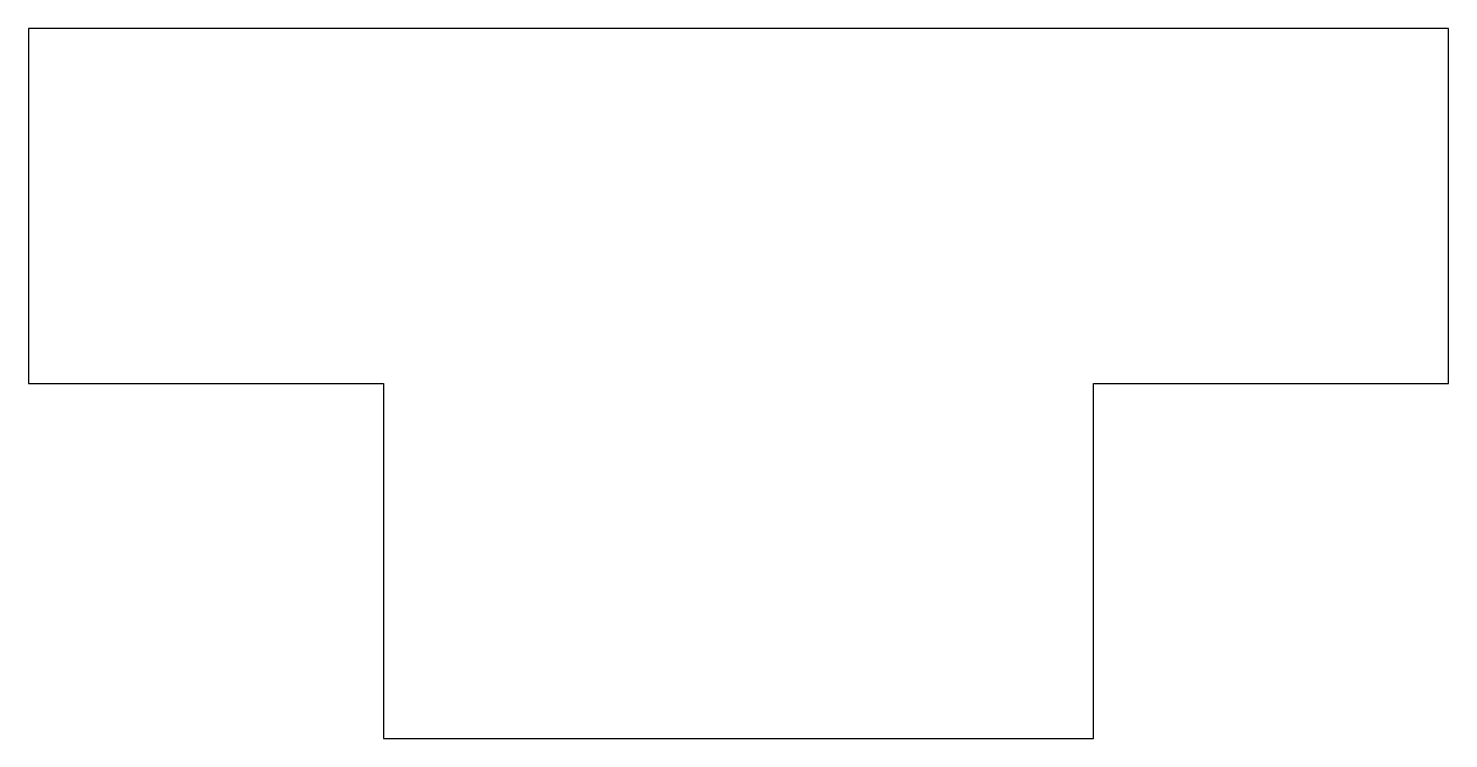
# Model space of a CAD drawing. Header units: millimetres. Extents: x 0 to 20, y -10 to 0.
import ezdxf

# ---------------------------------------------------------------- set-up
doc = ezdxf.new("R2010")
doc.units = ezdxf.units.MM

msp = doc.modelspace()

# ---------------------------------------------------------------- linework, layer by layer
at = {"color": 7, "linetype": 'Continuous', "lineweight": 25}
for p, q in [((0, 0), (0, -5)), ((20, 0), (0, 0)), ((20, -5), (20, 0)), ((0, -5), (5, -5)), ((5, -5), (5, -10)), ((15, -5), (20, -5)), ((15, -10), (15, -5)), ((5, -10), (15, -10))]:
    msp.add_line(p, q, dxfattribs=at)

doc.saveas('drawing.dxf')
